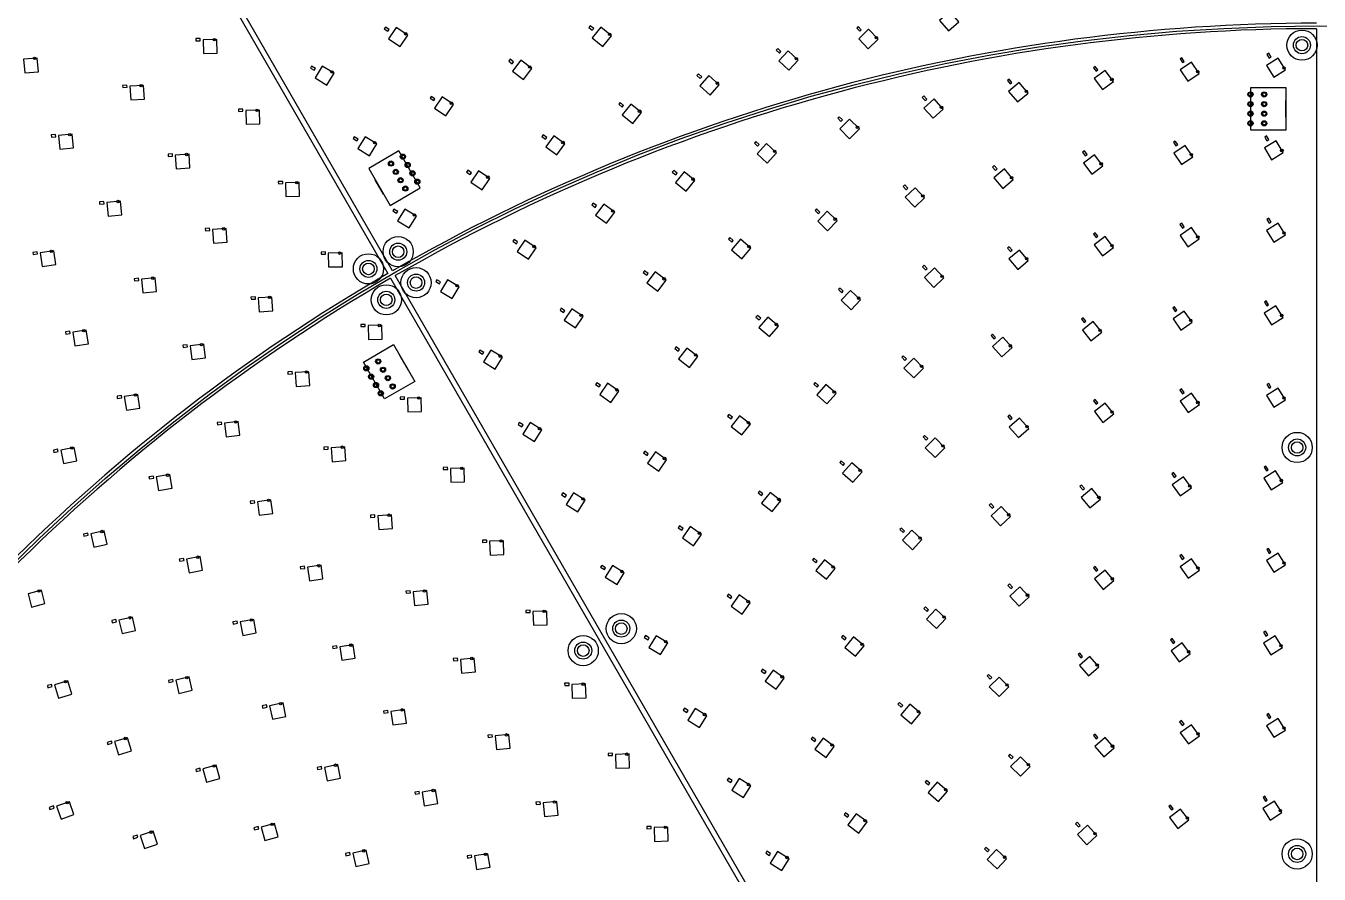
# Model space of a CAD drawing. Header units: millimetres. Extents: x -854 to 854, y -854 to 854.
# Drawn here: x -470.6 to 0, y 366.5 to 675 of the extents above; entities that cross this region are included whole.
import ezdxf

# ---------------------------------------------------------------- set-up
doc = ezdxf.new("R2010")
doc.units = ezdxf.units.MM
for name, color, linetype in [('CAP', 30, 'Continuous'), ('LED', 7, 'Continuous'), ('MOUNT', 1, 'Continuous'), ('OUTLINE', 2, 'Continuous'), ('WAGO', 3, 'Continuous')]:
    doc.layers.add(name, color=color, linetype=linetype)

msp = doc.modelspace()

# ---------------------------------------------------------------- linework, layer by layer
at = {"layer": 'CAP'}
for points in [[(-338.37, 673.71), (-339.7, 674.59), (-340.14, 673.93), (-338.81, 673.04), (-338.37, 673.71)], [(-263.96, 674.07), (-265.21, 675.07), (-265.71, 674.45), (-264.46, 673.45), (-263.96, 674.07)], [(-166.59, 673.62), (-167.69, 674.77), (-168.27, 674.22), (-167.16, 673.06), (-166.59, 673.62)], [(-407.1, 670.42), (-408.7, 670.39), (-408.69, 669.59), (-407.09, 669.62), (-407.1, 670.42)], [(-195.81, 665.71), (-196.97, 666.82), (-197.52, 666.24), (-196.36, 665.13), (-195.81, 665.71)], [(-17.5, 663.68), (-18.34, 665.04), (-19.02, 664.63), (-18.19, 663.26), (-17.5, 663.68)], [(-365.22, 659.54), (-366.59, 660.37), (-367, 659.68), (-365.64, 658.85), (-365.22, 659.54)], [(-293.11, 661.91), (-294.4, 662.86), (-294.87, 662.22), (-293.58, 661.27), (-293.11, 661.91)], [(-80.51, 659.01), (-81.47, 660.29), (-82.11, 659.81), (-81.15, 658.53), (-80.51, 659.01)], [(-49.06, 662.09), (-49.96, 663.42), (-50.62, 662.97), (-49.72, 661.65), (-49.06, 662.09)], [(-224.66, 656.53), (-225.87, 657.59), (-226.39, 656.99), (-225.19, 655.93), (-224.66, 656.53)], [(-111.78, 654.43), (-112.79, 655.67), (-113.41, 655.16), (-112.39, 653.92), (-111.78, 654.43)], [(-433.77, 653.49), (-435.37, 653.39), (-435.32, 652.59), (-433.72, 652.69), (-433.77, 653.49)], [(-321.7, 648.5), (-323.03, 649.39), (-323.48, 648.72), (-322.15, 647.83), (-321.7, 648.5)], [(-142.79, 648.37), (-143.86, 649.56), (-144.46, 649.02), (-143.38, 647.83), (-142.79, 648.37)], [(-391.58, 644.75), (-393.18, 644.72), (-393.17, 643.92), (-391.57, 643.95), (-391.58, 644.75)], [(-253.09, 646.11), (-254.33, 647.11), (-254.83, 646.49), (-253.59, 645.49), (-253.09, 646.11)], [(-173.48, 640.84), (-174.61, 641.98), (-175.17, 641.41), (-174.04, 640.28), (-173.48, 640.84)], [(-459.73, 635.49), (-461.32, 635.33), (-461.24, 634.53), (-459.65, 634.7), (-459.73, 635.49)], [(-281.03, 634.46), (-282.32, 635.4), (-282.79, 634.76), (-281.5, 633.81), (-281.03, 634.46)], [(-349.68, 633.85), (-351.05, 634.68), (-351.47, 634), (-350.1, 633.17), (-349.68, 633.85)], [(-203.77, 631.86), (-204.96, 632.94), (-205.5, 632.35), (-204.31, 631.27), (-203.77, 631.86)], [(-51.43, 631.82), (-52.34, 633.14), (-53, 632.68), (-52.09, 631.37), (-51.43, 631.82)], [(-18.3, 633.65), (-19.13, 635.01), (-19.81, 634.59), (-18.98, 633.23), (-18.3, 633.65)], [(-417.23, 628.46), (-418.83, 628.36), (-418.78, 627.56), (-417.18, 627.66), (-417.23, 628.46)], [(-84.43, 628.26), (-85.4, 629.53), (-86.04, 629.04), (-85.07, 627.77), (-84.43, 628.26)], [(-308.44, 621.59), (-309.77, 622.48), (-310.21, 621.82), (-308.88, 620.93), (-308.44, 621.59)], [(-233.61, 621.45), (-234.84, 622.47), (-235.35, 621.85), (-234.12, 620.84), (-233.61, 621.45)], [(-117.2, 622.98), (-118.23, 624.2), (-118.84, 623.68), (-117.8, 622.46), (-117.2, 622.98)], [(-377.1, 618.44), (-378.7, 618.41), (-378.68, 617.61), (-377.09, 617.64), (-377.1, 618.44)], [(-149.64, 615.99), (-150.74, 617.16), (-151.32, 616.6), (-150.22, 615.44), (-149.64, 615.99)], [(-442.2, 611.15), (-443.79, 610.99), (-443.71, 610.19), (-442.12, 610.35), (-442.2, 611.15)], [(-335.26, 607.55), (-336.62, 608.38), (-337.04, 607.69), (-335.67, 606.86), (-335.26, 607.55)], [(-262.91, 609.63), (-264.19, 610.59), (-264.67, 609.95), (-263.39, 608.99), (-262.91, 609.63)], [(-181.67, 607.32), (-182.83, 608.42), (-183.38, 607.84), (-182.22, 606.74), (-181.67, 607.32)], [(-49.08, 601.91), (-49.99, 603.23), (-50.65, 602.78), (-49.74, 601.46), (-49.08, 601.91)], [(-17.51, 603.66), (-18.35, 605.02), (-19.03, 604.6), (-18.19, 603.24), (-17.51, 603.66)], [(-403.72, 601.41), (-405.32, 601.3), (-405.26, 600.5), (-403.67, 600.61), (-403.72, 601.41)], [(-213.21, 596.98), (-214.43, 598.02), (-214.94, 597.41), (-213.73, 596.37), (-213.21, 596.98)], [(-80.51, 598.52), (-81.49, 599.79), (-82.12, 599.3), (-81.15, 598.03), (-80.51, 598.52)], [(-291.62, 596.43), (-292.95, 597.33), (-293.4, 596.67), (-292.07, 595.77), (-291.62, 596.43)], [(-111.73, 593.48), (-112.77, 594.7), (-113.38, 594.18), (-112.34, 592.96), (-111.73, 593.48)], [(-466.45, 592.85), (-468.03, 592.62), (-467.92, 591.83), (-466.33, 592.06), (-466.45, 592.85)], [(-361.54, 592.8), (-363.14, 592.76), (-363.12, 591.96), (-361.52, 592), (-361.54, 592.8)], [(-244.16, 585), (-245.43, 585.98), (-245.92, 585.34), (-244.65, 584.37), (-244.16, 585)], [(-142.64, 586.82), (-143.74, 587.98), (-144.32, 587.43), (-143.22, 586.27), (-142.64, 586.82)], [(-429.57, 583.22), (-431.16, 583.05), (-431.07, 582.26), (-429.48, 582.43), (-429.57, 583.22)], [(-319.67, 581.88), (-321.04, 582.71), (-321.45, 582.03), (-320.09, 581.2), (-319.67, 581.88)], [(-173.15, 578.55), (-174.31, 579.66), (-174.86, 579.08), (-173.7, 577.97), (-173.15, 578.55)], [(-387.05, 576.46), (-388.65, 576.36), (-388.6, 575.56), (-387, 575.66), (-387.05, 576.46)], [(-18.39, 573.61), (-19.23, 574.98), (-19.92, 574.56), (-19.08, 573.19), (-18.39, 573.61)], [(-274.44, 571.42), (-275.76, 572.33), (-276.21, 571.67), (-274.89, 570.76), (-274.44, 571.42)], [(-203.19, 568.7), (-204.41, 569.74), (-204.93, 569.13), (-203.71, 568.09), (-203.19, 568.7)], [(-51.72, 571.57), (-52.63, 572.89), (-53.29, 572.43), (-52.37, 571.12), (-51.72, 571.57)], [(-347.1, 566.46), (-348.7, 566.42), (-348.68, 565.62), (-347.08, 565.66), (-347.1, 566.46)], [(-84.86, 567.6), (-85.86, 568.86), (-86.48, 568.36), (-85.49, 567.1), (-84.86, 567.6)], [(-454.6, 563.93), (-456.18, 563.69), (-456.06, 562.9), (-454.48, 563.14), (-454.6, 563.93)], [(-117.72, 561.71), (-118.79, 562.9), (-119.38, 562.37), (-118.32, 561.17), (-117.72, 561.71)], [(-411.83, 559.03), (-413.42, 558.86), (-413.33, 558.06), (-411.74, 558.24), (-411.83, 559.03)], [(-303.97, 556.28), (-305.34, 557.11), (-305.75, 556.43), (-304.39, 555.59), (-303.97, 556.28)], [(-232.68, 557.29), (-233.95, 558.26), (-234.44, 557.62), (-233.17, 556.65), (-232.68, 557.29)], [(-150.18, 553.91), (-151.32, 555.04), (-151.88, 554.48), (-150.75, 553.35), (-150.18, 553.91)], [(-373.66, 549.31), (-375.26, 549.19), (-375.2, 548.39), (-373.6, 548.51), (-373.66, 549.31)], [(-261.53, 544.34), (-262.84, 545.25), (-263.3, 544.59), (-261.98, 543.69), (-261.53, 544.34)], [(-182.14, 544.24), (-183.33, 545.31), (-183.86, 544.71), (-182.67, 543.64), (-182.14, 544.24)], [(-49.1, 541.69), (-50.02, 543), (-50.67, 542.54), (-49.76, 541.23), (-49.1, 541.69)], [(-17.52, 543.63), (-18.36, 544.99), (-19.04, 544.57), (-18.2, 543.21), (-17.52, 543.63)], [(-435.82, 540.54), (-437.4, 540.29), (-437.28, 539.5), (-435.7, 539.74), (-435.82, 540.54)], [(-332.77, 540.06), (-334.37, 540.01), (-334.35, 539.21), (-332.75, 539.26), (-332.77, 540.06)], [(-80.52, 537.92), (-81.51, 539.17), (-82.13, 538.68), (-81.14, 537.42), (-80.52, 537.92)], [(-213.47, 532.73), (-214.73, 533.72), (-215.22, 533.1), (-213.97, 532.1), (-213.47, 532.73)], [(-111.66, 532.33), (-112.72, 533.52), (-113.32, 532.99), (-112.25, 531.79), (-111.66, 532.33)], [(-399.37, 530.9), (-400.96, 530.71), (-400.87, 529.92), (-399.28, 530.11), (-399.37, 530.9)], [(-289.66, 529.91), (-291.02, 530.75), (-291.44, 530.06), (-290.07, 529.23), (-289.66, 529.91)], [(-142.42, 524.93), (-143.55, 526.06), (-144.12, 525.5), (-142.98, 524.37), (-142.42, 524.93)], [(-458.99, 521.01), (-460.55, 520.7), (-460.4, 519.91), (-458.83, 520.23), (-458.99, 521.01)], [(-360.58, 521.9), (-362.18, 521.77), (-362.11, 520.98), (-360.52, 521.1), (-360.58, 521.9)], [(-244.09, 519.42), (-245.4, 520.33), (-245.86, 519.68), (-244.55, 518.76), (-244.09, 519.42)], [(-317.1, 514.48), (-318.7, 514.43), (-318.68, 513.63), (-317.08, 513.68), (-317.1, 514.48)], [(-172.7, 515.76), (-173.9, 516.83), (-174.43, 516.23), (-173.23, 515.17), (-172.7, 515.76)], [(-18.52, 513.58), (-19.36, 514.94), (-20.04, 514.51), (-19.2, 513.15), (-18.52, 513.58)], [(-424.18, 511.3), (-425.76, 511.03), (-425.63, 510.25), (-424.05, 510.51), (-424.18, 511.3)], [(-52.07, 511.27), (-53, 512.57), (-53.65, 512.1), (-52.72, 510.8), (-52.07, 511.27)], [(-273.88, 504.35), (-275.24, 505.19), (-275.66, 504.5), (-274.3, 503.66), (-273.88, 504.35)], [(-202.4, 504.85), (-203.65, 505.84), (-204.15, 505.21), (-202.89, 504.22), (-202.4, 504.85)], [(-85.39, 506.77), (-86.41, 508), (-87.03, 507.49), (-86.01, 506.26), (-85.39, 506.77)], [(-387.4, 502.31), (-388.99, 502.1), (-388.88, 501.31), (-387.3, 501.52), (-387.4, 502.31)], [(-118.36, 500.1), (-119.45, 501.26), (-120.03, 500.72), (-118.94, 499.55), (-118.36, 500.1)], [(-343.59, 497.18), (-345.18, 497.05), (-345.12, 496.25), (-343.53, 496.38), (-343.59, 497.18)], [(-448.03, 490.54), (-449.6, 490.2), (-449.43, 489.41), (-447.86, 489.75), (-448.03, 490.54)], [(-231.41, 492.23), (-232.72, 493.15), (-233.18, 492.49), (-231.87, 491.57), (-231.41, 492.23)], [(-150.81, 491.28), (-151.98, 492.38), (-152.52, 491.79), (-151.36, 490.7), (-150.81, 491.28)], [(-302.84, 488.02), (-304.44, 487.97), (-304.42, 487.17), (-302.82, 487.22), (-302.84, 488.02)], [(-17.54, 483.59), (-18.38, 484.95), (-19.06, 484.53), (-18.22, 483.17), (-17.54, 483.59)], [(-413.16, 481.35), (-414.73, 481.06), (-414.59, 480.27), (-413.01, 480.56), (-413.16, 481.35)], [(-182.62, 480.37), (-183.85, 481.38), (-184.36, 480.77), (-183.13, 479.75), (-182.62, 480.37)], [(-49.13, 481.41), (-50.06, 482.71), (-50.71, 482.24), (-49.78, 480.94), (-49.13, 481.41)], [(-369.14, 478.51), (-370.72, 478.3), (-370.62, 477.51), (-369.03, 477.72), (-369.14, 478.51)], [(-259.64, 477.94), (-261, 478.78), (-261.42, 478.1), (-260.06, 477.26), (-259.64, 477.94)], [(-80.51, 477.17), (-81.52, 478.4), (-82.14, 477.9), (-81.13, 476.66), (-80.51, 477.17)], [(-111.54, 470.88), (-112.64, 472.05), (-113.22, 471.5), (-112.13, 470.33), (-111.54, 470.88)], [(-330.71, 469.58), (-332.3, 469.44), (-332.23, 468.65), (-330.64, 468.79), (-330.71, 469.58)], [(-213.64, 467.4), (-214.95, 468.33), (-215.41, 467.68), (-214.11, 466.75), (-213.64, 467.4)], [(-287.09, 462.48), (-288.69, 462.44), (-288.67, 461.64), (-287.07, 461.69), (-287.09, 462.48)], [(-142.1, 462.58), (-143.27, 463.67), (-143.82, 463.09), (-142.65, 461.99), (-142.1, 462.58)], [(-437.78, 459.07), (-439.34, 458.69), (-439.15, 457.92), (-437.6, 458.29), (-437.78, 459.07)], [(-393.68, 458.54), (-395.25, 458.25), (-395.1, 457.46), (-393.53, 457.75), (-393.68, 458.54)], [(-243.76, 452.42), (-245.12, 453.27), (-245.54, 452.59), (-244.18, 451.74), (-243.76, 452.42)], [(-172.05, 452.29), (-173.29, 453.31), (-173.79, 452.69), (-172.56, 451.67), (-172.05, 452.29)], [(-52.51, 450.86), (-53.46, 452.15), (-54.11, 451.67), (-53.16, 450.39), (-52.51, 450.86)], [(-18.67, 453.53), (-19.53, 454.88), (-20.2, 454.46), (-19.35, 453.1), (-18.67, 453.53)], [(-357.45, 449.56), (-359.03, 449.33), (-358.92, 448.54), (-357.34, 448.77), (-357.45, 449.56)], [(-313.5, 445.01), (-315.09, 444.87), (-315.02, 444.07), (-313.43, 444.21), (-313.5, 445.01)], [(-86.06, 445.68), (-87.1, 446.89), (-87.71, 446.37), (-86.67, 445.16), (-86.06, 445.68)], [(-201.26, 440.07), (-202.56, 441), (-203.03, 440.35), (-201.73, 439.42), (-201.26, 440.07)], [(-119.13, 438), (-120.26, 439.13), (-120.82, 438.57), (-119.69, 437.43), (-119.13, 438)], [(-461.21, 435.53), (-462.74, 435.07), (-462.52, 434.3), (-460.98, 434.76), (-461.21, 435.53)], [(-417.13, 437.31), (-418.69, 436.93), (-418.5, 436.15), (-416.95, 436.53), (-417.13, 437.31)], [(-272.93, 435.96), (-274.53, 435.91), (-274.51, 435.11), (-272.91, 435.16), (-272.93, 435.96)], [(-151.52, 427.87), (-152.74, 428.92), (-153.26, 428.31), (-152.05, 427.27), (-151.52, 427.87)], [(-382.99, 428.02), (-384.55, 427.69), (-384.39, 426.91), (-382.82, 427.23), (-382.99, 428.02)], [(-338.84, 426.03), (-340.43, 425.8), (-340.31, 425), (-338.73, 425.24), (-338.84, 426.03)], [(-229.61, 425.96), (-230.97, 426.81), (-231.4, 426.13), (-230.04, 425.29), (-229.61, 425.96)], [(-17.55, 423.55), (-18.4, 424.9), (-19.08, 424.48), (-18.23, 423.12), (-17.55, 423.55)], [(-49.16, 421.05), (-50.11, 422.34), (-50.75, 421.86), (-49.8, 420.58), (-49.16, 421.05)], [(-439.45, 414.88), (-440.98, 414.42), (-440.76, 413.65), (-439.22, 414.11), (-439.45, 414.88)], [(-300.86, 417.18), (-302.45, 417.02), (-302.37, 416.22), (-300.78, 416.38), (-300.86, 417.18)], [(-183.08, 415.35), (-184.36, 416.3), (-184.84, 415.66), (-183.55, 414.71), (-183.08, 415.35)], [(-80.48, 416.2), (-81.53, 417.41), (-82.13, 416.89), (-81.09, 415.68), (-80.48, 416.2)], [(-257.09, 410.49), (-258.69, 410.43), (-258.66, 409.63), (-257.06, 409.69), (-257.09, 410.49)], [(-111.36, 409.02), (-112.49, 410.15), (-113.06, 409.59), (-111.93, 408.46), (-111.36, 409.02)], [(-407.23, 405.02), (-408.77, 404.61), (-408.56, 403.84), (-407.02, 404.25), (-407.23, 405.02)], [(-363.04, 405.61), (-364.61, 405.28), (-364.45, 404.5), (-362.88, 404.82), (-363.04, 405.61)], [(-213.6, 400.51), (-214.96, 401.36), (-215.38, 400.68), (-214.03, 399.83), (-213.6, 400.51)], [(-141.62, 399.56), (-142.83, 400.6), (-143.35, 399.99), (-142.14, 398.95), (-141.62, 399.56)], [(-327.5, 396.61), (-329.08, 396.35), (-328.95, 395.56), (-327.37, 395.82), (-327.5, 396.61)], [(-460.56, 391.31), (-462.07, 390.77), (-461.8, 390.02), (-460.29, 390.55), (-460.56, 391.31)], [(-283.39, 392.79), (-284.98, 392.64), (-284.9, 391.84), (-283.31, 392), (-283.39, 392.79)], [(-53.1, 390.31), (-54.08, 391.58), (-54.71, 391.1), (-53.74, 389.83), (-53.1, 390.31)], [(-18.88, 393.46), (-19.74, 394.81), (-20.42, 394.38), (-19.56, 393.03), (-18.88, 393.46)], [(-171.08, 387.86), (-172.37, 388.81), (-172.84, 388.16), (-171.55, 387.21), (-171.08, 387.86)], [(-386.01, 383.81), (-387.56, 383.4), (-387.35, 382.62), (-385.81, 383.04), (-386.01, 383.81)], [(-243.05, 383.88), (-244.64, 383.82), (-244.61, 383.02), (-243.02, 383.08), (-243.05, 383.88)], [(-86.92, 384.2), (-88, 385.38), (-88.59, 384.84), (-87.51, 383.66), (-86.92, 384.2)], [(-430.09, 380.66), (-431.61, 380.16), (-431.35, 379.4), (-429.83, 379.9), (-430.09, 380.66)], [(-352.74, 374.34), (-354.3, 373.98), (-354.12, 373.2), (-352.56, 373.56), (-352.74, 374.34)], [(-308.47, 373.42), (-310.05, 373.16), (-309.92, 372.37), (-308.34, 372.63), (-308.47, 373.42)], [(-199.58, 373.99), (-200.94, 374.84), (-201.37, 374.16), (-200.01, 373.31), (-199.58, 373.99)], [(-120.07, 375.16), (-121.25, 376.24), (-121.8, 375.65), (-120.62, 374.57), (-120.07, 375.16)]]:
    msp.add_lwpolyline(points, dxfattribs=at)
at = {"layer": 'LED'}
for points in [[(-134.84, 673.21), (-131.08, 676.51), (-134.38, 680.27), (-138.14, 676.97), (-134.84, 673.21)], [(-334.39, 667.51), (-331.63, 671.68), (-335.81, 674.44), (-338.56, 670.27), (-334.39, 667.51)], [(-260.57, 667.53), (-257.44, 671.43), (-261.34, 674.56), (-264.47, 670.66), (-260.57, 667.53)], [(-164.08, 666.69), (-160.47, 670.15), (-163.93, 673.76), (-167.54, 670.3), (-164.08, 666.69)], [(-400.97, 665.06), (-401.07, 670.06), (-406.07, 669.96), (-405.97, 664.96), (-400.97, 665.06)], [(-193, 658.9), (-189.55, 662.51), (-193.16, 665.97), (-196.62, 662.36), (-193, 658.9)], [(-466, 658.35), (-466.47, 663.33), (-471.45, 662.86), (-470.98, 657.88), (-466, 658.35)], [(-361, 653.51), (-358.41, 657.78), (-362.69, 660.37), (-365.28, 656.09), (-361, 653.51)], [(-289.44, 655.53), (-286.48, 659.56), (-290.52, 662.52), (-293.47, 658.49), (-289.44, 655.53)], [(-78.86, 651.83), (-74.85, 654.83), (-77.85, 658.83), (-81.85, 655.84), (-78.86, 651.83)], [(-47.75, 654.85), (-43.61, 657.65), (-46.41, 661.79), (-50.56, 658.99), (-47.75, 654.85)], [(-16.54, 656.38), (-12.27, 658.98), (-14.87, 663.25), (-19.14, 660.65), (-16.54, 656.38)], [(-221.56, 649.85), (-218.27, 653.61), (-222.02, 656.91), (-225.32, 653.15), (-221.56, 649.85)], [(-109.78, 647.34), (-105.93, 650.53), (-109.11, 654.38), (-112.97, 651.2), (-109.78, 647.34)], [(-427.43, 648.38), (-427.73, 653.37), (-432.72, 653.06), (-432.42, 648.07), (-427.43, 648.38)], [(-317.76, 642.28), (-314.98, 646.44), (-319.14, 649.22), (-321.92, 645.06), (-317.76, 642.28)], [(-249.7, 639.57), (-246.57, 643.47), (-250.47, 646.6), (-253.6, 642.7), (-249.7, 639.57)], [(-140.46, 641.39), (-136.76, 644.75), (-140.12, 648.45), (-143.82, 645.09), (-140.46, 641.39)], [(-385.45, 639.39), (-385.55, 644.39), (-390.55, 644.29), (-390.45, 639.29), (-385.45, 639.39)], [(-170.82, 633.98), (-167.29, 637.51), (-170.82, 641.05), (-174.36, 637.51), (-170.82, 633.98)], [(-453.19, 630.64), (-453.69, 635.61), (-458.67, 635.11), (-458.16, 630.14), (-453.19, 630.64)], [(-345.47, 627.81), (-342.88, 632.08), (-347.15, 634.68), (-349.75, 630.4), (-345.47, 627.81)], [(-277.36, 628.07), (-274.4, 632.1), (-278.43, 635.06), (-281.39, 631.03), (-277.36, 628.07)], [(-200.79, 625.13), (-197.43, 628.83), (-201.13, 632.19), (-204.49, 628.49), (-200.79, 625.13)], [(-50.07, 624.58), (-45.95, 627.41), (-48.78, 631.53), (-52.91, 628.7), (-50.07, 624.58)], [(-17.32, 626.35), (-13.05, 628.96), (-15.67, 633.22), (-19.93, 630.61), (-17.32, 626.35)], [(-410.89, 623.35), (-411.19, 628.34), (-416.18, 628.04), (-415.88, 623.05), (-410.89, 623.35)], [(-82.69, 621.1), (-78.73, 624.15), (-81.77, 628.12), (-85.74, 625.07), (-82.69, 621.1)], [(-304.49, 615.37), (-301.71, 619.53), (-305.87, 622.31), (-308.65, 618.15), (-304.49, 615.37)], [(-230.31, 614.87), (-227.13, 618.72), (-230.98, 621.91), (-234.17, 618.05), (-230.31, 614.87)], [(-115.09, 615.93), (-111.28, 619.17), (-114.53, 622.98), (-118.33, 619.73), (-115.09, 615.93)], [(-370.96, 613.09), (-371.07, 618.09), (-376.07, 617.98), (-375.96, 612.98), (-370.96, 613.09)], [(-147.16, 609.06), (-143.54, 612.5), (-146.98, 616.13), (-150.6, 612.69), (-147.16, 609.06)], [(-435.65, 606.3), (-436.16, 611.27), (-441.13, 610.77), (-440.63, 605.79), (-435.65, 606.3)], [(-331.04, 601.51), (-328.45, 605.78), (-332.72, 608.38), (-335.32, 604.1), (-331.04, 601.51)], [(-259.31, 603.21), (-256.31, 607.21), (-260.31, 610.21), (-263.31, 606.21), (-259.31, 603.21)], [(-178.84, 600.52), (-175.4, 604.15), (-179.02, 607.59), (-182.46, 603.96), (-178.84, 600.52)], [(-16.53, 596.36), (-12.27, 598.97), (-14.88, 603.23), (-19.14, 600.62), (-16.53, 596.36)], [(-397.35, 596.33), (-397.68, 601.32), (-402.67, 600.99), (-402.34, 596), (-397.35, 596.33)], [(-78.78, 591.36), (-74.81, 594.41), (-77.85, 598.37), (-81.82, 595.33), (-78.78, 591.36)], [(-47.72, 594.67), (-43.6, 597.51), (-46.43, 601.63), (-50.55, 598.79), (-47.72, 594.67)], [(-459.71, 588.26), (-460.42, 593.21), (-465.37, 592.51), (-464.66, 587.56), (-459.71, 588.26)], [(-287.71, 590.19), (-284.91, 594.33), (-289.05, 597.13), (-291.85, 592.99), (-287.71, 590.19)], [(-210.02, 590.34), (-206.77, 594.14), (-210.58, 597.39), (-213.82, 593.59), (-210.02, 590.34)], [(-109.62, 586.43), (-105.82, 589.68), (-109.06, 593.48), (-112.87, 590.23), (-109.62, 586.43)], [(-355.4, 587.44), (-355.51, 592.44), (-360.51, 592.33), (-360.4, 587.34), (-355.4, 587.44)], [(-240.63, 578.54), (-237.59, 582.51), (-241.55, 585.55), (-244.6, 581.58), (-240.63, 578.54)], [(-140.16, 579.89), (-136.53, 583.33), (-139.97, 586.96), (-143.6, 583.51), (-140.16, 579.89)], [(-422.99, 578.43), (-423.53, 583.4), (-428.5, 582.85), (-427.96, 577.88), (-422.99, 578.43)], [(-315.47, 575.83), (-312.87, 580.1), (-317.14, 582.7), (-319.74, 578.43), (-315.47, 575.83)], [(-170.32, 571.76), (-166.87, 575.38), (-170.5, 578.83), (-173.94, 575.2), (-170.32, 571.76)], [(-380.69, 571.38), (-381.01, 576.37), (-386, 576.05), (-385.67, 571.06), (-380.69, 571.38)], [(-270.58, 565.15), (-267.75, 569.27), (-271.87, 572.11), (-274.7, 567.98), (-270.58, 565.15)], [(-50.29, 564.35), (-46.2, 567.22), (-49.06, 571.31), (-53.16, 568.45), (-50.29, 564.35)], [(-17.39, 566.32), (-13.14, 568.94), (-15.76, 573.2), (-20.02, 570.57), (-17.39, 566.32)], [(-340.95, 561.12), (-341.07, 566.12), (-346.07, 566), (-345.95, 561), (-340.95, 561.12)], [(-200.01, 562.06), (-196.76, 565.86), (-200.56, 569.11), (-203.81, 565.31), (-200.01, 562.06)], [(-83.02, 560.47), (-79.1, 563.57), (-82.2, 567.49), (-86.12, 564.39), (-83.02, 560.47)], [(-447.81, 559.43), (-448.57, 564.37), (-453.52, 563.61), (-452.76, 558.67), (-447.81, 559.43)], [(-115.47, 554.69), (-111.73, 558.02), (-115.06, 561.75), (-118.79, 558.43), (-115.47, 554.69)], [(-405.25, 554.23), (-405.79, 559.2), (-410.76, 558.66), (-410.22, 553.69), (-405.25, 554.23)], [(-299.78, 550.22), (-297.17, 554.48), (-301.44, 557.09), (-304.05, 552.83), (-299.78, 550.22)], [(-229.15, 550.82), (-226.1, 554.79), (-230.07, 557.83), (-233.12, 553.87), (-229.15, 550.82)], [(-147.53, 547.04), (-143.99, 550.58), (-147.53, 554.11), (-151.06, 550.58), (-147.53, 547.04)], [(-367.26, 544.26), (-367.62, 549.25), (-372.61, 548.89), (-372.25, 543.91), (-367.26, 544.26)], [(-257.66, 538.07), (-254.83, 542.2), (-258.95, 545.03), (-261.78, 540.91), (-257.66, 538.07)], [(-179.08, 537.54), (-175.76, 541.27), (-179.5, 544.6), (-182.82, 540.86), (-179.08, 537.54)], [(-47.68, 534.46), (-43.58, 537.33), (-46.45, 541.43), (-50.55, 538.56), (-47.68, 534.46)], [(-16.52, 536.33), (-12.27, 538.96), (-14.89, 543.21), (-19.15, 540.59), (-16.52, 536.33)], [(-429.04, 536.03), (-429.8, 540.97), (-434.74, 540.21), (-433.98, 535.27), (-429.04, 536.03)], [(-326.61, 534.73), (-326.74, 539.73), (-331.74, 539.6), (-331.61, 534.6), (-326.61, 534.73)], [(-78.67, 530.79), (-74.75, 533.89), (-77.85, 537.81), (-81.77, 534.71), (-78.67, 530.79)], [(-210.04, 526.22), (-206.94, 530.14), (-210.86, 533.24), (-213.96, 529.32), (-210.04, 526.22)], [(-109.4, 525.31), (-105.67, 528.64), (-108.99, 532.37), (-112.73, 529.05), (-109.4, 525.31)], [(-392.74, 526.17), (-393.34, 531.14), (-398.3, 530.54), (-397.71, 525.58), (-392.74, 526.17)], [(-285.47, 523.85), (-282.86, 528.12), (-287.12, 530.73), (-289.73, 526.46), (-285.47, 523.85)], [(-139.76, 518.06), (-136.23, 521.6), (-139.76, 525.14), (-143.3, 521.6), (-139.76, 518.06)], [(-452.01, 516.81), (-452.98, 521.71), (-457.89, 520.73), (-456.91, 515.83), (-452.01, 516.81)], [(-354.15, 516.9), (-354.54, 521.89), (-359.52, 521.5), (-359.13, 516.51), (-354.15, 516.9)], [(-240.28, 513.11), (-237.41, 517.21), (-241.51, 520.08), (-244.37, 515.98), (-240.28, 513.11)], [(-310.93, 509.15), (-311.07, 514.15), (-316.06, 514.02), (-315.93, 509.02), (-310.93, 509.15)], [(-169.65, 509.06), (-166.32, 512.8), (-170.06, 516.12), (-173.38, 512.39), (-169.65, 509.06)], [(-17.49, 506.28), (-13.24, 508.92), (-15.88, 513.17), (-20.13, 510.53), (-17.49, 506.28)], [(-417.34, 506.89), (-418.16, 511.82), (-423.1, 510.99), (-422.27, 506.06), (-417.34, 506.89)], [(-50.56, 504.06), (-46.5, 506.97), (-49.41, 511.03), (-53.48, 508.12), (-50.56, 504.06)], [(-269.71, 498.27), (-267.08, 502.53), (-271.34, 505.16), (-273.96, 500.9), (-269.71, 498.27)], [(-198.96, 498.34), (-195.86, 502.26), (-199.78, 505.36), (-202.88, 501.44), (-198.96, 498.34)], [(-83.42, 499.67), (-79.56, 502.84), (-82.73, 506.71), (-86.6, 503.53), (-83.42, 499.67)], [(-380.71, 497.66), (-381.37, 502.62), (-386.32, 501.96), (-385.67, 497.01), (-380.71, 497.66)], [(-115.92, 493.14), (-112.28, 496.56), (-115.69, 500.21), (-119.34, 496.79), (-115.92, 493.14)], [(-337.16, 492.18), (-337.55, 497.16), (-342.53, 496.77), (-342.14, 491.79), (-337.16, 492.18)], [(-440.98, 486.46), (-442.04, 491.34), (-446.93, 490.28), (-445.87, 485.39), (-440.98, 486.46)], [(-227.6, 485.92), (-224.73, 490.02), (-228.83, 492.89), (-231.7, 488.79), (-227.6, 485.92)], [(-147.93, 484.51), (-144.51, 488.16), (-148.16, 491.57), (-151.58, 487.92), (-147.93, 484.51)], [(-296.66, 482.71), (-296.81, 487.71), (-301.81, 487.56), (-301.66, 482.56), (-296.66, 482.71)], [(-406.24, 477.05), (-407.15, 481.97), (-412.07, 481.06), (-411.15, 476.14), (-406.24, 477.05)], [(-179.3, 473.79), (-176.13, 477.66), (-179.99, 480.83), (-183.17, 476.97), (-179.3, 473.79)], [(-47.62, 474.2), (-43.56, 477.11), (-46.47, 481.18), (-50.54, 478.26), (-47.62, 474.2)], [(-16.51, 476.3), (-12.26, 478.94), (-14.9, 483.19), (-19.15, 480.55), (-16.51, 476.3)], [(-362.45, 473.86), (-363.1, 478.82), (-368.06, 478.16), (-367.41, 473.21), (-362.45, 473.86)], [(-255.47, 471.87), (-252.84, 476.12), (-257.1, 478.75), (-259.72, 474.49), (-255.47, 471.87)], [(-78.54, 470.07), (-74.67, 473.24), (-77.84, 477.11), (-81.71, 473.94), (-78.54, 470.07)], [(-109.11, 463.93), (-105.46, 467.35), (-108.88, 470.99), (-112.53, 467.58), (-109.11, 463.93)], [(-463.63, 464.92), (-464.92, 469.75), (-469.75, 468.46), (-468.46, 463.63), (-463.63, 464.92)], [(-324.23, 464.64), (-324.67, 469.63), (-329.65, 469.19), (-329.21, 464.21), (-324.23, 464.64)], [(-209.9, 461.05), (-206.99, 465.12), (-211.06, 468.03), (-213.97, 463.96), (-209.9, 461.05)], [(-280.92, 457.18), (-281.06, 462.17), (-286.06, 462.03), (-285.91, 457.03), (-280.92, 457.18)], [(-139.22, 455.8), (-135.8, 459.45), (-139.45, 462.87), (-142.87, 459.22), (-139.22, 455.8)], [(-430.65, 455.14), (-431.82, 460), (-436.68, 458.83), (-435.51, 453.97), (-430.65, 455.14)], [(-386.76, 454.24), (-387.67, 459.16), (-392.58, 458.25), (-391.67, 453.33), (-386.76, 454.24)], [(-239.61, 446.34), (-236.97, 450.58), (-241.22, 453.22), (-243.86, 448.98), (-239.61, 446.34)], [(-168.73, 445.72), (-165.56, 449.58), (-169.43, 452.75), (-172.6, 448.89), (-168.73, 445.72)], [(-17.61, 446.24), (-13.38, 448.9), (-16.04, 453.13), (-20.27, 450.47), (-17.61, 446.24)], [(-350.7, 445.01), (-351.42, 449.95), (-356.37, 449.23), (-355.65, 444.28), (-350.7, 445.01)], [(-50.91, 443.67), (-46.89, 446.64), (-49.86, 450.67), (-53.88, 447.7), (-50.91, 443.67)], [(-307.02, 440.07), (-307.46, 445.05), (-312.44, 444.61), (-312, 439.63), (-307.02, 440.07)], [(-83.92, 438.63), (-80.13, 441.89), (-83.4, 445.68), (-87.19, 442.42), (-83.92, 438.63)], [(-410, 433.38), (-411.17, 438.24), (-416.03, 437.07), (-414.86, 432.21), (-410, 433.38)], [(-197.52, 433.73), (-194.61, 437.79), (-198.68, 440.7), (-201.59, 436.64), (-197.52, 433.73)], [(-116.47, 431.13), (-112.93, 434.67), (-116.47, 438.2), (-120, 434.67), (-116.47, 431.13)], [(-453.88, 431.98), (-455.3, 436.77), (-460.09, 435.35), (-458.67, 430.56), (-453.88, 431.98)], [(-266.73, 430.68), (-266.9, 435.67), (-271.9, 435.51), (-271.73, 430.51), (-266.73, 430.68)], [(-375.98, 423.86), (-376.99, 428.76), (-381.89, 427.75), (-380.88, 422.85), (-375.98, 423.86)], [(-148.36, 421.22), (-145.1, 425.01), (-148.89, 428.27), (-152.15, 424.48), (-148.36, 421.22)], [(-332.09, 421.47), (-332.82, 426.42), (-337.76, 425.7), (-337.04, 420.75), (-332.09, 421.47)], [(-225.47, 419.88), (-222.83, 424.13), (-227.07, 426.77), (-229.71, 422.52), (-225.47, 419.88)], [(-47.55, 413.86), (-43.53, 416.83), (-46.5, 420.86), (-50.52, 417.89), (-47.55, 413.86)], [(-16.49, 416.26), (-12.26, 418.92), (-14.92, 423.15), (-19.15, 420.49), (-16.49, 416.26)], [(-432.12, 411.33), (-433.54, 416.12), (-438.33, 414.7), (-436.91, 409.91), (-432.12, 411.33)], [(-294.33, 412.31), (-294.82, 417.28), (-299.8, 416.79), (-299.31, 411.82), (-294.33, 412.31)], [(-179.42, 408.96), (-176.46, 412.98), (-180.48, 415.95), (-183.45, 411.93), (-179.42, 408.96)], [(-78.35, 409.15), (-74.56, 412.41), (-77.82, 416.2), (-81.61, 412.94), (-78.35, 409.15)], [(-250.89, 405.2), (-251.06, 410.2), (-256.05, 410.03), (-255.89, 405.04), (-250.89, 405.2)], [(-399.99, 401.28), (-401.28, 406.11), (-406.11, 404.82), (-404.82, 399.99), (-399.99, 401.28)], [(-356.04, 401.45), (-357.05, 406.35), (-361.94, 405.34), (-360.93, 400.44), (-356.04, 401.45)], [(-108.7, 402.15), (-105.17, 405.69), (-108.7, 409.22), (-112.24, 405.69), (-108.7, 402.15)], [(-209.48, 394.41), (-206.82, 398.64), (-211.06, 401.3), (-213.72, 397.07), (-209.48, 394.41)], [(-320.67, 392.18), (-321.48, 397.11), (-326.41, 396.29), (-325.6, 391.36), (-320.67, 392.18)], [(-138.45, 392.91), (-135.19, 396.7), (-138.98, 399.96), (-142.24, 396.17), (-138.45, 392.91)], [(-453.05, 388.15), (-454.72, 392.86), (-459.43, 391.19), (-457.77, 386.48), (-453.05, 388.15)], [(-276.86, 387.92), (-277.35, 392.9), (-282.32, 392.41), (-281.83, 387.43), (-276.86, 387.92)], [(-17.78, 386.18), (-13.56, 388.86), (-16.25, 393.08), (-20.46, 390.39), (-17.78, 386.18)], [(-167.43, 381.46), (-164.46, 385.48), (-168.48, 388.45), (-171.45, 384.43), (-167.43, 381.46)], [(-51.37, 383.16), (-47.4, 386.2), (-50.44, 390.17), (-54.41, 387.13), (-51.37, 383.16)], [(-422.64, 377.35), (-424.22, 382.09), (-428.96, 380.52), (-427.39, 375.77), (-422.64, 377.35)], [(-378.78, 380.07), (-380.07, 384.9), (-384.9, 383.61), (-383.61, 378.78), (-378.78, 380.07)], [(-236.82, 378.62), (-237.01, 383.62), (-242.01, 383.43), (-241.82, 378.43), (-236.82, 378.62)], [(-84.57, 377.22), (-80.88, 380.6), (-84.26, 384.29), (-87.94, 380.91), (-84.57, 377.22)], [(-345.63, 370.36), (-346.77, 375.23), (-351.63, 374.1), (-350.5, 369.23), (-345.63, 370.36)], [(-301.63, 368.99), (-302.45, 373.92), (-307.38, 373.1), (-306.57, 368.17), (-301.63, 368.99)], [(-195.47, 367.88), (-192.81, 372.12), (-197.04, 374.78), (-199.7, 370.54), (-195.47, 367.88)], [(-117.12, 368.42), (-113.74, 372.1), (-117.43, 375.48), (-120.81, 371.8), (-117.12, 368.42)]]:
    msp.add_lwpolyline(points, dxfattribs=at)
for centre in [(-401.97, 669.99), (-332.41, 672.14), (-258.17, 671.95), (-161.13, 670.76), (-467.36, 663.19), (-190.23, 663.1), (-287.24, 660.05), (-44.16, 658.37), (-12.78, 659.72), (-359.21, 658.21), (-218.97, 654.17), (-75.43, 655.52), (-428.63, 653.26), (-106.54, 651.19), (-386.45, 644.32), (-315.76, 646.9), (-137.4, 645.38), (-247.3, 643.99), (-454.58, 635.47), (-167.96, 638.11), (-343.67, 632.51), (-275.16, 632.59), (-412.08, 628.23), (-198.13, 629.4), (-46.5, 628.13), (-13.57, 629.7), (-79.31, 624.83), (-371.97, 618.02), (-302.49, 619.99), (-227.85, 619.26), (-111.91, 619.83), (-144.19, 613.12), (-437.05, 611.13), (-257.06, 607.71), (-329.24, 606.21), (-176.08, 604.73), (-398.57, 601.21), (-44.15, 598.22), (-12.78, 599.71), (-461.3, 593.04), (-285.69, 594.79), (-207.49, 594.69), (-75.4, 595.09), (-356.41, 592.37), (-106.44, 590.33), (-424.42, 583.25), (-137.19, 583.95), (-313.66, 580.53), (-238.33, 583.01), (-381.91, 576.26), (-167.56, 575.97), (-268.52, 569.74), (-13.65, 569.68), (-341.97, 566.05), (-197.48, 566.41), (-79.7, 564.25), (-46.75, 567.93), (-449.46, 564.18), (-406.68, 559.06), (-297.97, 554.91), (-226.85, 555.3), (-112.37, 558.66), (-144.66, 551.18), (-368.51, 549.14), (-430.68, 540.79), (-255.6, 542.66), (-176.47, 541.83), (-327.64, 539.65), (-44.14, 538.04), (-12.78, 539.7), (-75.35, 534.56), (-394.23, 530.98), (-283.65, 528.54), (-207.67, 530.66), (-106.3, 529.28), (-136.9, 522.2), (-453.86, 521.48), (-355.43, 521.77), (-238.18, 517.68), (-311.96, 514.08), (-167.03, 513.36), (-419.04, 511.62), (-13.76, 509.66), (-80.17, 503.51), (-47.07, 507.67), (-382.25, 502.45), (-267.87, 502.96), (-196.6, 502.78), (-338.44, 497.04), (-112.93, 497.18), (-442.91, 491.1), (-225.5, 490.5), (-297.71, 487.63), (-145.2, 488.73), (-408.03, 481.76), (-12.78, 479.68), (-363.99, 478.65), (-253.64, 476.55), (-176.86, 478.19), (-44.12, 477.82), (-75.28, 473.91), (-465.78, 469.47), (-325.56, 469.5), (-207.75, 465.6), (-106.11, 467.97), (-281.96, 462.1), (-432.68, 459.74), (-388.54, 458.94), (-136.49, 460.03), (-352.31, 449.77), (-237.76, 451.02), (-166.29, 450.11), (-47.46, 447.34), (-13.9, 449.63), (-308.35, 444.92), (-80.76, 442.54), (-412.03, 437.98), (-195.37, 438.27), (-456.15, 436.47), (-267.8, 435.59), (-113.6, 435.27), (-377.86, 428.53), (-333.7, 426.24), (-223.62, 424.56), (-145.81, 425.56), (-12.78, 419.66), (-434.39, 415.82), (-295.71, 417.15), (-44.1, 417.53), (-251.95, 410.12), (-177.21, 413.47), (-75.18, 413.06), (-402.14, 405.83), (-357.92, 406.12), (-105.84, 406.29), (-322.36, 396.91), (-207.61, 399.08), (-135.91, 397.24), (-455.55, 392.51), (-278.24, 392.76), (-165.21, 385.98), (-47.99, 386.89), (-14.09, 389.6), (-425.06, 381.76), (-380.93, 384.62), (-237.91, 383.53), (-81.52, 381.23), (-347.63, 374.98), (-303.33, 373.72), (-193.59, 372.55), (-114.44, 372.68)]:
    msp.add_circle(centre, 0.45, dxfattribs=at)
at = {"layer": 'MOUNT'}
for centre, radius in [((-6.25, 668), 5.5), ((-6.25, 668), 3.1), ((-6.25, 668), 2.11), ((-335.09, 592.89), 5.5), ((-335.09, 592.89), 3.1), ((-335.09, 592.89), 2.11), ((-345.91, 586.64), 5.5), ((-345.91, 586.64), 3.1), ((-345.91, 586.64), 2.11), ((-328.59, 581.63), 5.5), ((-328.59, 581.63), 3.1), ((-328.59, 581.63), 2.11), ((-339.41, 575.38), 5.5), ((-339.41, 575.38), 3.1), ((-339.41, 575.38), 2.11), ((-8, 521.68), 5.5), ((-8, 521.68), 3.1), ((-8, 521.68), 2.11), ((-253.91, 455.79), 5.5), ((-253.91, 455.79), 3.1), ((-253.91, 455.79), 2.11), ((-267.77, 447.79), 5.5), ((-267.77, 447.79), 3.1), ((-267.77, 447.79), 2.11), ((-8, 373.84), 5.5), ((-8, 373.84), 3.1), ((-8, 373.84), 2.11)]:
    msp.add_circle(centre, radius, dxfattribs=at)
at = {"layer": 'OUTLINE'}
for p, q in [((-427.87, 739.09), (-338.87, 584.93)), ((-337.13, 585.93), (-426.13, 740.09)), ((-1, 674), (-1, 226)), ((-112.13, 196.22), (-336.13, 584.2)), ((-337.87, 583.2), (-113.86, 195.22))]:
    msp.add_line(p, q, dxfattribs=at)
for radius in [848, 675]:
    msp.add_circle((0, 0), radius, dxfattribs=at)
for radius, start, end in [(854, 120.0671, 149.9329), (676, 90.0848, 119.9152), (674, 90.085, 119.915), (676, 120.0848, 149.9152), (674, 120.085, 149.915)]:
    msp.add_arc((0, 0), radius, start, end, dxfattribs=at)
at = {"layer": 'WAGO'}
for p, q in [((-12.1, 641.82), (-12.1, 647.82)), ((-340.44, 613.85), (-343.44, 619.05)), ((-331.39, 549.78), (-334.39, 554.98))]:
    msp.add_line(p, q, dxfattribs=at)
for points in [[(-24.8, 637.07), (-24.8, 652.57), (-12.1, 652.57), (-12.1, 637.07), (-24.8, 637.07)], [(-327.06, 616.09), (-334.81, 629.51), (-345.81, 623.16), (-338.06, 609.74), (-327.06, 616.09)], [(-340.01, 539.32), (-347.76, 552.74), (-336.76, 559.09), (-329.01, 545.67), (-340.01, 539.32)]]:
    msp.add_lwpolyline(points, dxfattribs=at)
for centre, radius in [((-25, 650.07), 0.95), ((-25, 650.07), 0.6), ((-20, 650.07), 0.95), ((-20, 650.07), 0.6), ((-25, 646.57), 0.95), ((-25, 646.57), 0.6), ((-20, 646.57), 0.95), ((-20, 646.57), 0.6), ((-25, 643.07), 0.95), ((-25, 639.57), 0.95), ((-25, 643.07), 0.6), ((-25, 639.57), 0.6), ((-20, 643.07), 0.95), ((-20, 639.57), 0.95), ((-20, 643.07), 0.6), ((-20, 639.57), 0.6), ((-337.72, 624.95), 0.95), ((-333.39, 627.45), 0.95), ((-333.39, 627.45), 0.6), ((-337.72, 624.95), 0.6), ((-335.97, 621.92), 0.95), ((-335.97, 621.92), 0.6), ((-331.64, 624.42), 0.95), ((-331.64, 624.42), 0.6), ((-329.89, 621.39), 0.95), ((-329.89, 621.39), 0.6), ((-334.22, 618.89), 0.95), ((-334.22, 618.89), 0.6), ((-332.47, 615.86), 0.95), ((-332.47, 615.86), 0.6), ((-328.14, 618.36), 0.95), ((-328.14, 618.36), 0.6), ((-346.68, 550.47), 0.95), ((-346.68, 550.47), 0.6), ((-342.35, 552.97), 0.95), ((-342.35, 552.97), 0.6), ((-340.6, 549.94), 0.95), ((-344.93, 547.44), 0.95), ((-344.93, 547.44), 0.6), ((-340.6, 549.94), 0.6), ((-338.85, 546.91), 0.95), ((-338.85, 546.91), 0.6), ((-343.18, 544.41), 0.95), ((-343.18, 544.41), 0.6), ((-341.43, 541.38), 0.95), ((-341.43, 541.38), 0.6), ((-337.1, 543.88), 0.95), ((-337.1, 543.88), 0.6)]:
    msp.add_circle(centre, radius, dxfattribs=at)

doc.saveas('drawing.dxf')
